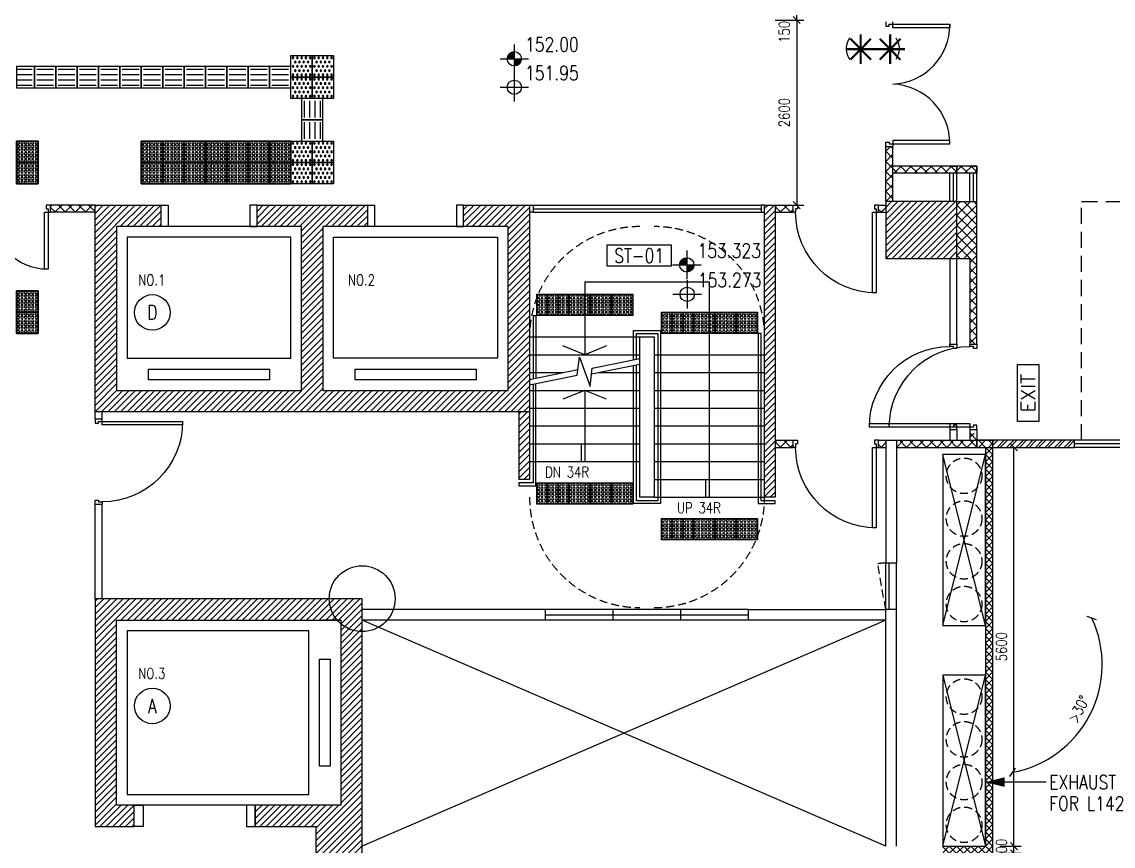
# Model space of a CAD drawing. Header units: millimetres. Extents: x -68474 to 336725, y -113450 to 40976.
# Drawn here: x 297498 to 312818, y -27425 to -15850 of the extents above; entities that cross this region are included whole.
import ezdxf
from ezdxf.enums import TextEntityAlignment as Align
from ezdxf.xclip import XClip

# ---------------------------------------------------------------- set-up
doc = ezdxf.new("R2010")
doc.units = ezdxf.units.MM
doc.header["$LTSCALE"] = 900
doc.header["$XCLIPFRAME"] = 2
doc.linetypes.add('CYT_152$0$HIDDEN', pattern=[0.375, 0.25, -0.125])
doc.linetypes.add('CYT_152$0$HIDDEN2', pattern=[0.1875, 0.125, -0.0625])
for name, color, linetype in [('CYT_152$0$HATCH', 8, 'Continuous'), ('CYT_152$0$RLP031', 1, 'Continuous'), ('CYT_152$0$RLP032_S', 2, 'Continuous'), ('CYT_152$0$RLP043_N20', 3, 'Continuous'), ('CYT_152$0$RLP043_T15', 1, 'Continuous'), ('CYT_152$0$RLP064_C240', 240, 'Continuous'), ('CYT_152$0$RLP064_C240FS', 240, 'Continuous'), ('CYT_152$0$RLP064_C97', 97, 'Continuous'), ('CYT_152$0$RLP223', 4, 'Continuous'), ('CYT_152$0$RLP223_H', 8, 'Continuous'), ('CYT_152$0$RLP240', 1, 'Continuous'), ('CYT_152$0$RLP280', 6, 'Continuous'), ('CYT_152$0$RLP314', 9, 'Continuous'), ('CYT_152$0$RLP315', 1, 'Continuous'), ('CYT_152$0$RLP340', 9, 'Continuous'), ('CYT_152$0$RLP390_C3', 3, 'Continuous'), ('CYT_152$0$RLP430_TAC', 8, 'Continuous'), ('CYT_152$0$RLP580', 1, 'Continuous'), ('CYT_152$0$RLP661', 1, 'Continuous'), ('CYT_152$0$RLP740', 1, 'Continuous'), ('CYT_152$0$WALL', 1, 'Continuous')]:
    doc.layers.add(name, color=color, linetype=linetype)
doc.styles.add('CYT_152$0$RLP-SIMPLEX', font='SIMPLEX.shx', dxfattribs={"width": 0.8})
doc.dimstyles.new('CYT_152$0$RLP-SIMPLEX_D100', dxfattribs={"dimscale": 100, "dimtxt": 1.5, "dimasz": 1, "dimexe": 1, "dimexo": 1, "dimgap": 1, "dimtad": 1, "dimdec": 1, "dimdsep": 46, "dimtxsty": 'CYT_152$0$RLP-SIMPLEX', "dimblk": 'CYT_152$0$_Oblique', "dimcen": 1, "dimclrd": 1, "dimclre": 1, "dimclrt": 3, "dimadec": 1, "dimazin": 2, "dimtfac": 1, "dimtdec": 1, "dimtix": 1, "dimtmove": 2, "dimatfit": 1, "dimldrblk": 'CYT_152$0$_Oblique', "dimfxl": 1, "dimtolj": 1, "dimtzin": 0, "dimarcsym": 0})
pattern_1 = [(45, (271025, -42775), (-70.71068, 70.71068), []), (135, (271025, -42775), (-70.71068, -70.71068), [])]
pattern_2 = [(45, (309775, -21825), (-70.711, 70.711), []), (135, (309775, -21825), (-70.711, -70.711), [])]
pattern_3 = [(45, (310625, -21675), (-70.7107, 70.7107), []), (135, (310625, -21675), (-70.7107, -70.7107), [])]
pattern_4 = [(45, (271025, -42725), (-67.35192, 67.35192), []), (45, (271069.9, -42725), (-67.35192, 67.35192), [])]
pattern_5 = [(45, (271025, -46075), (-70.71068, 70.71068), []), (135, (271025, -46075), (-70.71068, -70.71068), [])]

# ---------------------------------------------------------------- blocks, each defined once
blk = doc.blocks.new('CYT_152$0$LEV')
for p, q in [((0, 2), (0, -2)), ((-2, 0), (2, 0))]:
    blk.add_line(p, q)
blk.add_circle((0, 0), 1)
blk = doc.blocks.new('CYT_152$0$S-LEV')
blk.add_blockref('CYT_152$0$LEV', (0, 0))
at = {"style": 'CYT_152$0$RLP-SIMPLEX', "width": 0.8}
blk.add_attdef('SFL', (1.5, 1), '', height=2, dxfattribs=at)
blk = doc.blocks.new('CYT_152$0$LEV1')
for p, q in [((0, 2), (0, -2)), ((-2, 0), (2, 0)), ((-1, 0.05), (0, 0.05)), ((-0.99, 0.15), (0, 0.15)), ((-0.97, 0.25), (0, 0.25)), ((1, -0.05), (0, -0.05)), ((0.99, -0.15), (0, -0.15)), ((0.97, -0.25), (0, -0.25)), ((0.94, -0.35), (0, -0.35)), ((0.9, -0.45), (0, -0.45)), ((0.84, -0.55), (0, -0.55)), ((0.76, -0.65), (0, -0.65)), ((0.67, -0.75), (0, -0.75)), ((0.53, -0.85), (0, -0.85)), ((0.33, -0.95), (0, -0.95))]:
    blk.add_line(p, q)
blk.add_circle((0, 0), 1)
blk = doc.blocks.new('CYT_152$0$F-LEV')
for p, q in [((-0.94, 0.35), (0, 0.35)), ((-0.9, 0.45), (0, 0.45)), ((-0.84, 0.55), (0, 0.55)), ((-0.76, 0.65), (0, 0.65)), ((-0.67, 0.75), (0, 0.75)), ((-0.53, 0.85), (0, 0.85)), ((-0.33, 0.95), (0, 0.95))]:
    blk.add_line(p, q)
blk.add_blockref('CYT_152$0$LEV1', (0, 0))
at = {"style": 'CYT_152$0$RLP-SIMPLEX', "width": 0.8}
blk.add_attdef('FFL', (1.5, 1), '', height=2, dxfattribs=at)
blk = doc.blocks.new('CYT_152$0$Ed1080L')
blk.add_lwpolyline([(-85, 100), (-35, 100), (-35, 1230), (-85, 1230)], close=True)
for points in [[(-1200, 0), (-1140, 0), (-1140, 50), (-1165, 50), (-1165, 100), (-1200, 100)], [(0, 0), (-60, 0), (-60, 50), (-35, 50), (-35, 100), (0, 100)]]:
    blk.add_lwpolyline(points)
blk.add_arc((-35, 100), 1130, 90, 180)
blk = doc.blocks.new('CYT_152$0$A$C488A4833')
at = {"layer": 'CYT_152$0$RLP223'}
for p, q in [((1180, 1300), (1280, 1300)), ((1280, 1300), (1280, 1200)), ((1280, 1200), (1280, 1300)), ((1280, 1200), (380, 1200)), ((1180, 0), (1180, -1200)), ((1280, -1200), (1280, 0)), ((1180, -1200), (1280, -1200)), ((1180, -2400), (1180, -2550)), ((1180, -2400), (1280, -2400)), ((1280, -2400), (1280, -2550))]:
    blk.add_line(p, q, dxfattribs=at)
at = {"layer": 'CYT_152$0$RLP315'}
for p, q in [((1180, 800), (1180, 1200)), ((1230, 800), (1230, 1200)), ((1280, 800), (1280, 1200))]:
    blk.add_line(p, q, dxfattribs=at)
at = {"layer": 'CYT_152$0$RLP315', "xscale": -1, "rotation": 90}
blk.add_blockref('CYT_152$0$Ed1080L', (1280, -2400), dxfattribs=at)
blk = doc.blocks.new('CYT_152$0$_Oblique')
at = {"color": 0, "linetype": 'ByBlock', "lineweight": -2}
blk.add_line((-0.5, -0.5), (0.5, 0.5), dxfattribs=at)
blk = doc.blocks.new('*D314')
at = {"layer": 'CYT_152$0$RLP031', "color": 1, "lineweight": -2, "transparency": 16777216}
for p, q in [((308075, -15825), (308475, -15825)), ((308375, -15825), (308375, -18425)), ((308075, -18425), (308475, -18425))]:
    blk.add_line(p, q, dxfattribs=at)
at = {"layer": 'CYT_152$0$RLP031', "color": 1, "lineweight": -2, "transparency": 16777216, "xscale": 100, "yscale": 100, "zscale": 100}
for p, rotation in [((308375, -15825), 90), ((308375, -18425), 270)]:
    blk.add_blockref('CYT_152$0$_Oblique', p, dxfattribs=dict(at, rotation=rotation))
at = {"layer": 'CYT_152$0$RLP031', "color": 3, "transparency": 16777216, "insert": (308200, -17125), "char_height": 150, "attachment_point": 5, "rotation": 90, "style": 'CYT_152$0$RLP-SIMPLEX'}
blk.add_mtext('\\A1;2600', dxfattribs=at)
blk = doc.blocks.new('*D315')
at = {"layer": 'CYT_152$0$RLP031', "color": 1, "lineweight": -2, "transparency": 16777216}
for p, q in [((308375, -15675), (308375, -15575)), ((308075, -15675), (308475, -15675)), ((308375, -15825), (308375, -15675)), ((308075, -15825), (308475, -15825)), ((308375, -15825), (308375, -15925))]:
    blk.add_line(p, q, dxfattribs=at)
at = {"layer": 'CYT_152$0$RLP031', "color": 1, "lineweight": -2, "transparency": 16777216, "xscale": 100, "yscale": 100, "zscale": 100}
for p, rotation in [((308375, -15675), 270), ((308375, -15825), 90)]:
    blk.add_blockref('CYT_152$0$_Oblique', p, dxfattribs=dict(at, rotation=rotation))
at = {"layer": 'CYT_152$0$RLP031', "color": 3, "transparency": 16777216, "insert": (308200, -15991), "char_height": 150, "attachment_point": 5, "rotation": 90, "style": 'CYT_152$0$RLP-SIMPLEX'}
blk.add_mtext('\\A1;150', dxfattribs=at)
blk = doc.blocks.new('*D323')
at = {"layer": 'CYT_152$0$RLP031', "color": 1, "lineweight": -2, "transparency": 16777216}
for p, q in [((311425, -27425), (311425, -27325)), ((311225, -27425), (311525, -27425)), ((311225, -27525), (311525, -27525)), ((311425, -27525), (311425, -27425)), ((311425, -27525), (311425, -27625))]:
    blk.add_line(p, q, dxfattribs=at)
at = {"layer": 'CYT_152$0$RLP031', "color": 1, "lineweight": -2, "transparency": 16777216, "xscale": 100, "yscale": 100, "zscale": 100}
for p, rotation in [((311425, -27425), 270), ((311425, -27525), 90)]:
    blk.add_blockref('CYT_152$0$_Oblique', p, dxfattribs=dict(at, rotation=rotation))
at = {"layer": 'CYT_152$0$RLP031', "color": 3, "transparency": 16777216, "insert": (311250, -27475), "char_height": 150, "attachment_point": 5, "rotation": 90, "style": 'CYT_152$0$RLP-SIMPLEX'}
blk.add_mtext('\\A1;100', dxfattribs=at)
blk = doc.blocks.new('*D324')
at = {"layer": 'CYT_152$0$RLP031', "color": 1, "lineweight": -2, "transparency": 16777216}
for p, q in [((311225, -21825), (311525, -21825)), ((311425, -27425), (311425, -21825)), ((311225, -27425), (311525, -27425))]:
    blk.add_line(p, q, dxfattribs=at)
at = {"layer": 'CYT_152$0$RLP031', "color": 1, "lineweight": -2, "transparency": 16777216, "xscale": 100, "yscale": 100, "zscale": 100}
for p, rotation in [((311425, -21825), 90), ((311425, -27425), 270)]:
    blk.add_blockref('CYT_152$0$_Oblique', p, dxfattribs=dict(at, rotation=rotation))
at = {"layer": 'CYT_152$0$RLP031', "color": 3, "transparency": 16777216, "insert": (311250, -24625), "char_height": 150, "attachment_point": 5, "rotation": 90, "style": 'CYT_152$0$RLP-SIMPLEX'}
blk.add_mtext('\\A1;5600', dxfattribs=at)
blk = doc.blocks.new('*D336')
at = {"layer": 'CYT_152$0$RLP031', "color": 1, "lineweight": -2, "transparency": 16777216}
blk.add_arc((311125, -24875), 1538, 280.3443, 25.0307, dxfattribs=at)
at = {"layer": 'CYT_152$0$RLP031', "color": 1, "lineweight": -2, "transparency": 16777216, "xscale": 100, "yscale": 100, "zscale": 100}
for p, rotation in [((312519, -24224), 115.0307169844259), ((311401, -26388), 190.3443265666833)]:
    blk.add_blockref('CYT_152$0$_Oblique', p, dxfattribs=dict(at, rotation=rotation))
at = {"layer": 'CYT_152$0$RLP031', "color": 3, "transparency": 16777216, "insert": (312336, -25501), "char_height": 150, "attachment_point": 5, "rotation": 62.6875, "style": 'CYT_152$0$RLP-SIMPLEX'}
blk.add_mtext('\\A1;>30%%D', dxfattribs=at)
blk = doc.blocks.new('CYT_152$0$Exit')
blk.add_lwpolyline([(0, 0), (0, 300), (800, 300), (800, 0)], close=True)
at = {"style": 'CYT_152$0$RLP-SIMPLEX'}
blk.add_text('EXIT', height=200, dxfattribs=at).set_placement((400, 49), align=Align.CENTER)
blk = doc.blocks.new('CYT_152$0$A$C0DFC732B')
at = {"layer": 'CYT_152$0$RLP580', "rotation": 90}
blk.add_blockref('CYT_152$0$Exit', (475, 262), dxfattribs=at)
blk = doc.blocks.new('CYT_152$0$A$C15714936')
at = {"layer": 'CYT_152$0$RLP043_N20', "const_width": 30}
for points in [[(-145, 147), (145, -147)], [(145, 147), (-145, -147)], [(0, 207), (0, -207)], [(268, 147), (558, -147)], [(558, 147), (268, -147)], [(413, 207), (413, -207)], [(-207, 0), (207, 0)], [(207, 0), (620, 0)]]:
    blk.add_lwpolyline(points, dxfattribs=at)
at = {"layer": 'CYT_152$0$RLP043_N20', "style": 'CYT_152$0$RLP-SIMPLEX', "width": 0.8}
blk.add_text('(     )', height=200, dxfattribs=at).set_placement((-230, -78))
blk = doc.blocks.new('CYT_152$0$TAC')
blk.add_lwpolyline([(0, 0), (300, 0), (300, 300), (0, 300)], close=True)
for centre in [(25, 275), (25, 225), (25, 175), (75, 275), (75, 225), (75, 175), (125, 275), (125, 225), (125, 175), (175, 275), (175, 225), (175, 175), (225, 275), (225, 225), (225, 175), (275, 275), (275, 225), (275, 175), (25, 125), (25, 75), (25, 25), (75, 125), (75, 75), (75, 25), (125, 125), (125, 75), (125, 25), (175, 125), (175, 75), (175, 25), (225, 125), (225, 75), (225, 25), (275, 125), (275, 75), (275, 25)]:
    blk.add_circle(centre, 17.5)
blk = doc.blocks.new('CYT_152$0$ST-ARR')
at = {"color": 4}
blk.add_lwpolyline([(-306, -125), (0, 0), (306, -125)], dxfattribs=at)
blk = doc.blocks.new('CYT_152$0$ED1550D')
for points in [[(85, 100), (35, 100), (35, 900), (85, 900)], [(1585, 100), (1635, 100), (1635, 900), (1585, 900)]]:
    blk.add_lwpolyline(points, close=True)
for points in [[(0, 0), (60, 0), (60, 50), (35, 50), (35, 100), (0, 100)], [(1670, 0), (1610, 0), (1610, 50), (1635, 50), (1635, 100), (1670, 100)]]:
    blk.add_lwpolyline(points)
for centre, start, end in [((35, 100), 0, 90), ((1635, 100), 90, 180)]:
    blk.add_arc(centre, 800, start, end)
blk = doc.blocks.new('CYT_152$0$ST-MARK')
at = {"color": 2}
blk.add_lwpolyline([(-5.5, -1.5), (-5.5, 1.5), (3.5, 1.5), (3.5, -1.5)], close=True, dxfattribs=at)
at = {"style": 'CYT_152$0$RLP-SIMPLEX', "width": 0.8}
blk.add_attdef('STAIR_NO', text='', height=2, dxfattribs=at).set_placement((-1, 0), align=Align.MIDDLE)
blk = doc.blocks.new('CYT_152$0$W_DRMARK')
blk.add_circle((0, 0), 2.5)
at = {"style": 'CYT_152$0$RLP-SIMPLEX', "width": 0.8}
blk.add_attdef('DOOR_NO', text='', height=2, dxfattribs=at).set_placement((0, 0), align=Align.MIDDLE)
blk = doc.blocks.new('CYT_152$0$ED1750D')
for points in [[(-100, 875), (-100, 815), (-50, 815), (-50, 840), (0, 840), (0, 875)], [(-100, -875), (-100, -815), (-50, -815), (-50, -840), (0, -840), (0, -875)]]:
    blk.add_lwpolyline(points)
for points in [[(0, 790), (0, 840), (800, 840), (800, 790)], [(0, -790), (0, -840), (800, -840), (800, -790)]]:
    blk.add_lwpolyline(points, close=True)
for centre, start, end in [((-35, 834), 272.4007, 0.3937), ((-35, -834), 359.6063, 87.5993)]:
    blk.add_arc(centre, 835, start, end)
blk = doc.blocks.new('CYT_152$0$A$C45297365')
at = {"layer": 'CYT_152$0$RLP430_TAC', "extrusion": (0, 0, -1), "zscale": -1, "rotation": 180}
for p in [(2400, 0), (2100, 0), (1800, 0), (1500, 0), (1200, 0), (900, 0), (600, 0), (300, 0)]:
    blk.add_blockref('CYT_152$0$TAC', p, dxfattribs=at)
blk = doc.blocks.new('CYT_152$0$t2')
blk.add_lwpolyline([(0, 0), (300, 0), (300, 300), (0, 300)], close=True)
for centre, radius in [((30, 270), 11.5), ((30, 150), 11.5), ((30, 270), 6), ((30, 150), 6), ((60, 210), 11.5), ((60, 210), 6), ((90, 270), 11.5), ((90, 150), 11.5), ((90, 270), 6), ((90, 150), 6), ((120, 210), 11.5), ((120, 210), 6), ((150, 270), 11.5), ((150, 150), 11.5), ((150, 270), 6), ((150, 150), 6), ((180, 210), 11.5), ((180, 210), 6), ((210, 270), 11.5), ((210, 150), 11.5), ((210, 270), 6), ((210, 150), 6), ((240, 210), 11.5), ((240, 210), 6), ((270, 270), 11.5), ((270, 150), 11.5), ((270, 270), 6), ((270, 150), 6), ((30, 30), 11.5), ((30, 30), 6), ((60, 90), 11.5), ((60, 90), 6), ((90, 30), 11.5), ((90, 30), 6), ((120, 90), 11.5), ((120, 90), 6), ((150, 30), 11.5), ((150, 30), 6), ((180, 90), 11.5), ((180, 90), 6), ((210, 30), 11.5), ((210, 30), 6), ((240, 90), 11.5), ((240, 90), 6), ((270, 30), 11.5), ((270, 30), 6)]:
    blk.add_circle(centre, radius)
blk = doc.blocks.new('CYT_152$0$t1')
for p, q in [((32.5, 262.5), (267.5, 262.5)), ((32.5, 187.5), (267.5, 187.5)), ((32.5, 112.5), (267.5, 112.5)), ((32.5, 37.5), (267.5, 37.5))]:
    blk.add_line(p, q)
blk.add_lwpolyline([(0, 0), (300, 0), (300, 300), (0, 300)], close=True)
blk = doc.blocks.new('CYT_152$0$A$C32095D4E')
at = {"layer": 'CYT_152$0$RLP430_TAC'}
for p in [(0, 0), (300, 0), (600, 0), (900, 0), (1200, 0), (1500, 0), (1800, 0), (2100, 0), (2400, 0), (2700, 0), (3000, 0), (3300, 0), (3600, 0), (3900, 0), (4200, 0), (4500, 0), (4800, 0), (5100, 0), (5400, 0), (5700, 0)]:
    blk.add_blockref('CYT_152$0$t1', p, dxfattribs=at)
blk = doc.blocks.new('CYT_152$0$A$C21B25473')
at = {"layer": 'CYT_152$0$RLP430_TAC', "xscale": -1}
for p in [(150, 2100), (450, 2100), (150, 1800), (450, 1800), (150, 900), (450, 900), (150, 600), (450, 600)]:
    blk.add_blockref('CYT_152$0$t2', p, dxfattribs=at)
at = {"layer": 'CYT_152$0$RLP430_TAC'}
ref = blk.add_blockref('CYT_152$0$A$C32095D4E', (-6150, 1950), dxfattribs=at)
XClip(ref).set_block_clipping_path([(2150.0000000001, 0), (6000, 300)])
at = {"layer": 'CYT_152$0$RLP430_TAC', "rotation": 270}
for p in [(0, 1800), (0, 1500)]:
    blk.add_blockref('CYT_152$0$t1', p, dxfattribs=at)
at = {"layer": 'CYT_152$0$RLP430_TAC'}
ref = blk.add_blockref('CYT_152$0$A$C45297365', (-3700, -900), dxfattribs=dict(at, rotation=270))
XClip(ref).set_block_clipping_path([(-2100, -300), (-1500, 0)])
ref = blk.add_blockref('CYT_152$0$A$C45297365', (-150, 1200), dxfattribs=at)
XClip(ref).set_block_clipping_path([(-2100, -300), (0, 0)])
ref = blk.add_blockref('CYT_152$0$A$C45297365', (-150, 900), dxfattribs=at)
XClip(ref).set_block_clipping_path([(-2100, -300), (0, 0)])
ref = blk.add_blockref('CYT_152$0$A$C45297365', (-3700, -3000), dxfattribs=dict(at, rotation=270))
XClip(ref).set_block_clipping_path([(-2100, -300), (-1500, 0)])
blk = doc.blocks.new('CYT_152')
at = {"layer": 'CYT_152$0$HATCH'}
h = blk.add_hatch(dxfattribs=at)
h.set_pattern_fill('ANSI31', color=256, scale=20, style=0)
h.set_pattern_definition([(45, (309625, -19175), (-44.9013, 44.9013), [])])
h.paths.add_polyline_path([(309625, -19175), (310625, -19175), (310625, -18375), (309625, -18375)])
h = blk.add_hatch(dxfattribs=at)
h.set_pattern_fill('ANSI31', color=256, scale=20, style=0)
h.set_pattern_definition([(45, (298525, -21325), (-44.9013, 44.9013), [])])
h.paths.add_polyline_path([(298525, -21325), (298525, -18425), (299450, -18425), (299450, -18725), (298825, -18725), (298825, -21025), (301425, -21025), (301425, -18725), (300800, -18725), (300800, -18425), (302350, -18425), (302350, -18725), (301725, -18725), (301725, -21025), (304325, -21025), (304325, -18725), (303700, -18725), (303700, -18425), (304625, -18425), (304625, -21325)])
h = blk.add_hatch(dxfattribs=at)
h.set_pattern_fill('ANSI31', color=256, scale=20, style=0)
h.set_pattern_definition([(45, (307925, -22335), (-44.9013, 44.9013), [])])
h.paths.add_polyline_path([(307925, -18425), (308075, -18425), (308075, -22525), (307925, -22525)])
h = blk.add_hatch(dxfattribs=at)
h.set_pattern_fill('ANSI31', color=256, scale=20, style=0)
h.set_pattern_definition([(45, (271025, -42775), (-44.90128, 44.90128), [])])
h.paths.add_polyline_path([(304475, -22275), (304625, -22275), (304625, -21325), (304475, -21325)])
h = blk.add_hatch(dxfattribs=at)
h.set_pattern_fill('ANSI31', color=256, scale=20, style=0)
h.set_pattern_definition([(45, (271025, -42775), (-44.90128, 44.90128), [])])
h.paths.add_polyline_path([(301725, -27775), (302275, -27775), (302275, -23950), (298525, -23950), (298525, -27150), (299075, -27150), (299075, -26850), (298825, -26850), (298825, -24250), (301975, -24250), (301975, -26850), (300775, -26850), (300775, -27150), (301625, -27150), (301625, -27775)])
at = {"layer": 'CYT_152$0$RLP223_H'}
h = blk.add_hatch(dxfattribs=at)
h.set_pattern_fill('_USER', color=256, scale=100, angle=45, style=0, double=1, pattern_type=0)
h.set_pattern_definition([(45, (309625, -18375), (-70.711, 70.711), []), (135, (309625, -18375), (-70.711, -70.711), [])])
h.paths.add_polyline_path([(309725, -17600), (309625, -17600), (309625, -18375), (309725, -18375), (309725, -17975), (310905, -17975), (310905, -17875), (309725, -17875)])
h = blk.add_hatch(dxfattribs=at)
h.set_pattern_fill('_USER', color=256, scale=100, angle=45, style=0, double=1, pattern_type=0)
h.set_pattern_definition(pattern_3)
h.paths.add_polyline_path([(310905, -18375), (310625, -18375), (310625, -18775), (310905, -18775)])
h = blk.add_hatch(dxfattribs=at)
h.set_pattern_fill('_USER', color=256, scale=100, angle=45, style=0, double=1, pattern_type=0)
h.set_pattern_definition(pattern_1)
h.paths.add_polyline_path([(297900, -18425), (297900, -18525), (298525, -18525), (298525, -18425)])
h = blk.add_hatch(dxfattribs=at)
h.set_pattern_fill('_USER', color=256, scale=100, angle=45, style=0, double=1, pattern_type=0)
h.set_pattern_definition(pattern_1)
h.paths.add_polyline_path([(308325, -18425), (308075, -18425), (308075, -18525), (308325, -18525)])
h = blk.add_hatch(dxfattribs=at)
h.set_pattern_fill('_USER', color=256, scale=100, angle=45, style=0, double=1, pattern_type=0)
h.set_pattern_definition(pattern_1)
h.paths.add_polyline_path([(309625, -18425), (309525, -18425), (309525, -18525), (309625, -18525)])
h = blk.add_hatch(dxfattribs=at)
h.set_pattern_fill('_USER', color=256, scale=100, angle=45, style=0, double=1, pattern_type=0)
h.set_pattern_definition(pattern_3)
h.paths.add_polyline_path([(310905, -18775), (310625, -18775), (310625, -19175), (310805, -19175), (310805, -20375), (310905, -20375)])
h = blk.add_hatch(dxfattribs=at)
h.set_pattern_fill('_USER', color=256, scale=100, angle=45, style=0, double=1, pattern_type=0)
h.set_pattern_definition(pattern_5)
h.paths.add_polyline_path([(308325, -21725), (308075, -21725), (308075, -21825), (308325, -21825)])
h = blk.add_hatch(dxfattribs=at)
h.set_pattern_fill('_USER', color=256, scale=100, angle=45, style=0, double=1, pattern_type=0)
h.set_pattern_definition(pattern_5)
h.paths.add_polyline_path([(309625, -21725), (309525, -21725), (309525, -21825), (309625, -21825)])
h = blk.add_hatch(dxfattribs=at)
h.set_pattern_fill('_USER', color=256, scale=100, angle=45, style=0, double=1, pattern_type=0)
h.set_pattern_definition(pattern_2)
h.paths.add_polyline_path([(310025, -21725), (309775, -21725), (309775, -21825), (310025, -21825)])
h = blk.add_hatch(dxfattribs=at)
h.set_pattern_fill('_USER', color=256, scale=100, angle=45, style=0, double=1, pattern_type=0)
h.set_pattern_definition(pattern_2)
h.paths.add_polyline_path([(310905, -21725), (310025, -21725), (310025, -21825), (310905, -21825)])
h = blk.add_hatch(dxfattribs=at)
h.set_pattern_fill('_USER', color=256, scale=100, angle=45, style=0, double=1, pattern_type=0)
h.set_pattern_definition([(45, (310625, -21725), (-70.71, 70.71), []), (135, (310625, -21725), (-70.71, -70.71), [])])
h.paths.add_polyline_path([(310905, -21625), (310805, -21625), (310805, -21725), (310905, -21725)])
h = blk.add_hatch(dxfattribs=at)
h.set_pattern_fill('_USER', color=256, scale=100, angle=45, style=0, double=1, pattern_type=0)
h.set_pattern_definition(pattern_1)
h.paths.add_polyline_path([(310905, -21725), (310905, -21825), (311125, -21825), (311125, -21725)])
h = blk.add_hatch(dxfattribs=at)
h.set_pattern_fill('ANSI32', color=256, scale=10, style=0)
h.set_pattern_definition(pattern_4)
h.paths.add_polyline_path([(312275, -21825), (312275, -21725), (311125, -21725), (311125, -21825)])
h = blk.add_hatch(dxfattribs=at)
h.set_pattern_fill('ANSI32', color=256, scale=10, style=0)
h.set_pattern_definition(pattern_4)
h.paths.add_polyline_path([(312275, -21825), (312275, -21725), (311125, -21725), (311125, -21825)])
h = blk.add_hatch(dxfattribs=at)
h.set_pattern_fill('_USER', color=256, scale=72, angle=45, style=0, double=1, pattern_type=0)
h.set_pattern_definition([(45, (311025, -21825), (-50.9117, 50.9117), []), (135, (311025, -21825), (-50.9117, -50.9117), [])])
h.paths.add_polyline_path([(311025, -21825), (311025, -27425), (310425, -27425), (310425, -27525), (311025, -27525), (311025, -29925), (309725, -29925), (309725, -30025), (311125, -30025), (311125, -21825)])
at = {"layer": 'CYT_152$0$RLP043_N20'}
blk.add_line((311875, -26525), (311025, -26525), dxfattribs=at)
blk.add_lwpolyline([(311025, -26525, 0, 135, 0), (311295, -26525, 135, 135, 0)], format="xyseb", dxfattribs=at)
at = {"layer": 'CYT_152$0$RLP064_C97'}
for points in [[(299200, -27150), (299075, -27150), (299075, -26850), (299200, -26850)], [(300650, -27150), (300775, -27150), (300775, -26850), (300650, -26850)]]:
    blk.add_lwpolyline(points, close=True, dxfattribs=at)
at = {"layer": 'CYT_152$0$RLP223'}
for p, q in [((309625, -18375), (309625, -17600)), ((309625, -17600), (309725, -17600)), ((309725, -18375), (309725, -17600)), ((310905, -17875), (309725, -17875)), ((310805, -17875), (310905, -17875)), ((310905, -17875), (310905, -17975)), ((310905, -17975), (310905, -17875)), ((310905, -17975), (309725, -17975)), ((310625, -18375), (310905, -18375)), ((310905, -20375), (310905, -18375)), ((297900, -18525), (297900, -18425)), ((298525, -18425), (297900, -18425)), ((298525, -18525), (297900, -18525)), ((308325, -18525), (308325, -18425)), ((309525, -18525), (309525, -18425)), ((310625, -19175), (310805, -19175)), ((310805, -19175), (310805, -20375)), ((310805, -20375), (310905, -20375)), ((298525, -21425), (298525, -21325)), ((298525, -21425), (298625, -21425)), ((298625, -21425), (298625, -21325)), ((310805, -21575), (310805, -21725)), ((310805, -21575), (310905, -21575)), ((310905, -21575), (310905, -21825)), ((308325, -21825), (308325, -21725)), ((309525, -21825), (309525, -21725)), ((309625, -21725), (310905, -21725)), ((309625, -21725), (309625, -23450)), ((309775, -21725), (311129.77, -21725)), ((309775, -21725), (309775, -23450)), ((310905, -21825), (310905, -21725)), ((312275, -21725), (310905, -21725)), ((311125, -21725), (311125, -21825)), ((311125, -21725), (311125, -21825)), ((312275, -21825), (312275, -21725)), ((309775, -21825), (310905, -21825)), ((310905, -21825), (311125, -21825)), ((311125, -21825), (312275, -21825)), ((298525, -23950), (298525, -22625)), ((298525, -22625), (298625, -22625)), ((298625, -23950), (298625, -22625)), ((309775, -23450), (309625, -23450)), ((304850, -24100), (302275, -24100)), ((304850, -24250), (304850, -24100)), ((307700, -24250), (307700, -24100)), ((309775, -24100), (309625, -24100)), ((309625, -27425), (309625, -24100)), ((309775, -27425), (309775, -24100)), ((301975, -24250), (301725, -24250)), ((301975, -24250), (301725, -24250)), ((304850, -24250), (302275, -24250)), ((309625, -24250), (307700, -24250))]:
    blk.add_line(p, q, dxfattribs=at)
at = {"layer": 'CYT_152$0$RLP223', "color": 8, "linetype": 'CYT_152$0$HIDDEN'}
blk.add_lwpolyline([(312375, -18375), (315525, -18375), (315525, -19175), (316000, -19175), (316000, -21725), (312375, -21725), (312375, -18375)], close=True, dxfattribs=at)
at = {"layer": 'CYT_152$0$RLP223'}
for points in [[(299450, -18425), (299550, -18425), (299550, -18725), (299450, -18725)], [(300800, -18425), (300700, -18425), (300700, -18725), (300800, -18725)], [(302350, -18425), (302450, -18425), (302450, -18725), (302350, -18725)], [(303700, -18425), (303600, -18425), (303600, -18725), (303700, -18725)], [(304625, -18425), (304675, -18425), (304675, -18525), (304625, -18525)], [(307925, -18425), (307875, -18425), (307875, -18525), (307925, -18525)], [(308075, -18425), (308325, -18425)], [(308075, -18525), (308325, -18525)], [(309525, -18425), (309625, -18425)], [(309525, -18525), (309625, -18525)], [(308075, -21725), (308325, -21725)], [(309525, -21725), (309625, -21725)], [(308075, -21825), (308325, -21825)], [(309525, -21825), (309625, -21825)], [(311125, -21825), (311125, -30025), (309725, -30025)], [(311025, -21825), (311025, -27425)], [(307700, -24100), (309625, -24100)], [(299075, -26850), (299200, -26850), (299200, -27150), (299075, -27150)], [(300775, -26850), (300650, -26850), (300650, -27150), (300775, -27150)], [(310425, -27425), (311025, -27425)]]:
    blk.add_lwpolyline(points, dxfattribs=at)
blk.add_lwpolyline([(306175, -22525), (306175, -20275), (306375, -20275), (306375, -22525)], close=True, dxfattribs=at)
at = {"layer": 'CYT_152$0$RLP223_H'}
for points in [[(309625, -27425), (302275, -24250)], [(309625, -24250), (302275, -27425)]]:
    blk.add_lwpolyline(points, dxfattribs=at)
at = {"layer": 'CYT_152$0$RLP240'}
for p, q in [((305400, -19500), (305400, -20525)), ((305400, -19500), (307150, -19500)), ((307150, -22525), (307150, -19500)), ((304625, -20275), (306175, -20275)), ((304625, -20525), (306175, -20525)), ((306375, -20525), (307925, -20525)), ((305495.43, -20793.9), (306175, -20654.89)), ((304625, -20870.11), (305304.57, -20731.1)), ((304625, -20775), (305089.96, -20775)), ((305587.81, -20775), (306175, -20775)), ((306375, -20775), (307925, -20775)), ((304625, -21025), (306175, -21025)), ((305400, -21025), (305400, -22025)), ((306375, -21025), (307925, -21025)), ((304625, -21275), (306175, -21275)), ((306375, -21275), (307925, -21275)), ((304625, -21525), (306175, -21525)), ((306375, -21525), (307925, -21525)), ((304625, -21775), (306175, -21775)), ((306375, -21775), (307925, -21775)), ((304625, -22025), (306175, -22025)), ((306375, -22025), (307925, -22025)), ((306375, -22275), (307925, -22275)), ((306375, -22525), (307925, -22525))]:
    blk.add_line(p, q, dxfattribs=at)
at = {"layer": 'CYT_152$0$RLP240', "color": 4}
for p, q in [((305350, -21775), (305350, -22025)), ((307100, -22525), (307100, -22275))]:
    blk.add_line(p, q, dxfattribs=at)
at = {"layer": 'CYT_152$0$RLP240'}
blk.add_lwpolyline([(304625, -20946.66), (305294.88, -20809.64), (305326.09, -20556.73), (305473.91, -20968.27), (305505.12, -20715.36), (306175, -20578.34)], dxfattribs=at)
at = {"layer": 'CYT_152$0$RLP240', "linetype": 'CYT_152$0$HIDDEN2'}
for centre, start, end in [((306175, -20275), 90, 180), ((306375, -20275), 0, 90), ((306175, -22525), 180, 270), ((306375, -22525), 270, 0)]:
    blk.add_arc(centre, 1550, start, end, dxfattribs=at)
at = {"layer": 'CYT_152$0$RLP280'}
for points in [[(309625, -19175), (310625, -19175), (310625, -18375), (309625, -18375)], [(307925, -18425), (308075, -18425), (308075, -22525), (307925, -22525)], [(301725, -27775), (302275, -27775), (302275, -23950), (298525, -23950), (298525, -27150), (299075, -27150), (299075, -26850), (298825, -26850), (298825, -24250), (301975, -24250), (301975, -26850), (300775, -26850), (300775, -27150), (301625, -27150), (301625, -27775)]]:
    blk.add_lwpolyline(points, close=True, dxfattribs=at)
for points in [[(298525, -21325), (298525, -18425), (299450, -18425), (299450, -18725), (298825, -18725), (298825, -21025), (301425, -21025), (301425, -18725), (300800, -18725), (300800, -18425), (302350, -18425), (302350, -18725), (301725, -18725), (301725, -21025), (304325, -21025), (304325, -18725), (303700, -18725), (303700, -18425), (304625, -18425), (304625, -21325), (298525, -21325)], [(304475, -21325), (304475, -22275)], [(304625, -21315), (304625, -22275)], [(304625, -22275), (304475, -22275)]]:
    blk.add_lwpolyline(points, dxfattribs=at)
at = {"layer": 'CYT_152$0$RLP314'}
for p, q in [((304675, -18425), (307875, -18425)), ((304675, -18475), (307875, -18475)), ((304675, -18525), (307875, -18525)), ((307700, -24100), (304850, -24100)), ((304850, -24175), (307700, -24175)), ((307700, -24250), (304850, -24250))]:
    blk.add_line(p, q, dxfattribs=at)
for points in [[(313775, -21725), (312275, -21725)], [(313775, -21775), (312275, -21775)], [(313775, -21825), (312275, -21825)], [(305800, -24250), (305800, -24100)], [(306750, -24250), (306750, -24100)]]:
    blk.add_lwpolyline(points, dxfattribs=at)
at = {"layer": 'CYT_152$0$RLP315'}
for p, q in [((310805, -18375), (310805, -17975)), ((310855, -18375), (310855, -17975)), ((310905, -18375), (310905, -17975))]:
    blk.add_line(p, q, dxfattribs=at)
at = {"layer": 'CYT_152$0$RLP340'}
for p, q in [((304675, -19975), (304675, -20859.88)), ((304675, -19975), (304715, -19975)), ((304715, -19975), (304715, -20851.7))]:
    blk.add_line(p, q, dxfattribs=at)
for points in [[(306085, -20596.75), (306085, -20185), (306465, -20185), (306465, -22615), (306085, -22615), (306085, -20673.3)], [(306125, -20588.57), (306125, -20225), (306425, -20225), (306425, -22575), (306125, -22575), (306125, -20665.12)], [(308075, -22575), (307875, -22575), (307875, -20225), (307835, -20225), (307835, -22615), (308075, -22615), (308075, -22575)], [(304675, -20936.43), (304675, -22325), (304475, -22325), (304475, -22365), (304715, -22365), (304715, -20928.25)]]:
    blk.add_lwpolyline(points, dxfattribs=at)
at = {"layer": 'CYT_152$0$RLP390_C3'}
for points in [[(311025, -21925), (310425, -21925), (310425, -24325), (311025, -24325)], [(311025, -25025), (310425, -25025), (310425, -27425), (311025, -27425)]]:
    blk.add_lwpolyline(points, close=True, dxfattribs=at)
at = {"layer": 'CYT_152$0$RLP661'}
for p, q in [((300800, -18725), (299450, -18725)), ((303725, -18725), (302350, -18725)), ((299175, -24250), (300575, -24250))]:
    blk.add_line(p, q, dxfattribs=at)
for points in [[(298975, -20575), (301275, -20575), (301275, -18875), (298975, -18875)], [(301875, -18875), (304175, -18875), (304175, -20575), (301875, -20575)], [(300975, -20725), (300975, -20875), (299275, -20875), (299275, -20725)], [(303875, -20725), (303875, -20875), (302175, -20875), (302175, -20725)], [(298975, -26700), (301525, -26700), (301525, -24400), (298975, -24400)], [(301675, -24800), (301825, -24800), (301825, -26300), (301675, -26300)]]:
    blk.add_lwpolyline(points, close=True, dxfattribs=at)
for points in [[(310425, -24325), (311025, -21925)], [(311025, -24325), (310425, -21925)], [(310425, -25025), (311025, -27425)], [(310425, -27425), (311025, -25025)], [(300775, -26850), (299075, -26850)]]:
    blk.add_lwpolyline(points, dxfattribs=at)
at = {"layer": 'CYT_152$0$RLP661', "linetype": 'CYT_152$0$HIDDEN2'}
for centre in [(310725, -22225), (310725, -22825), (310725, -23425), (310725, -24025), (310725, -25325), (310725, -25925), (310725, -26525), (310725, -27125)]:
    blk.add_circle(centre, 250, dxfattribs=at)
at = {"layer": 'CYT_152$0$RLP740', "linetype": 'CYT_152$0$HIDDEN2'}
blk.add_line((309625, -24100), (309512.13, -23459.87), dxfattribs=at)
at = {"layer": 'CYT_152$0$RLP740'}
for p, q in [((309625, -24100), (309625, -23450)), ((309675, -24100), (309675, -23450)), ((309775, -24100), (309775, -23450))]:
    blk.add_line(p, q, dxfattribs=at)
at = {"layer": 'CYT_152$0$RLP740', "linetype": 'CYT_152$0$HIDDEN2'}
blk.add_arc((309625, -24100), 650, 90, 100, dxfattribs=at)
at = {"layer": 'CYT_152$0$WALL'}
blk.add_circle((302275, -23950), 462.46, dxfattribs=at)
at = {"layer": 'CYT_152$0$RLP032_S', "xscale": 100, "yscale": 100, "zscale": 100}
for p, values in [((304411.14, -16368.89), {'FFL': '152.00'}), ((306831.92, -19262.94), {'FFL': '153.323'})]:
    blk.add_blockref('CYT_152$0$F-LEV', p, dxfattribs=at).add_auto_attribs(values)
at = {"layer": 'CYT_152$0$RLP032_S', "xscale": 100, "yscale": 100}
for p, values in [((304411.14, -16768.89), {'SFL': '151.95'}), ((306836.96, -19676.37), {'SFL': '153.273'})]:
    blk.add_blockref('CYT_152$0$S-LEV', p, dxfattribs=at).add_auto_attribs(values)
at = {"layer": 'CYT_152$0$RLP064_C240'}
for name, p in [('CYT_152$0$A$C21B25473', (301425, -18725)), ('CYT_152$0$A$C0DFC732B', (311298.33, -21725))]:
    blk.add_blockref(name, p, dxfattribs=at)
at = {"layer": 'CYT_152$0$RLP064_C240FS'}
blk.add_blockref('CYT_152$0$A$C15714936', (309273.42, -16234.56), dxfattribs=at)
at = {"layer": 'CYT_152$0$RLP223'}
blk.add_blockref('CYT_152$0$A$C488A4833', (309345, -19175), dxfattribs=at)
at = {"layer": 'CYT_152$0$RLP240', "xscale": 100, "yscale": 100, "zscale": 100}
blk.add_blockref('CYT_152$0$ST-MARK', (306263.82, -19132.21), dxfattribs=at).add_auto_attribs({'STAIR_NO': 'ST-01'})
at = {"layer": 'CYT_152$0$RLP240', "rotation": 180}
blk.add_blockref('CYT_152$0$ST-ARR', (305400, -20525), dxfattribs=at)
at = {"layer": 'CYT_152$0$RLP240', "extrusion": (0, 0, -1), "zscale": -1}
blk.add_blockref('CYT_152$0$ST-ARR', (-305400, -21025), dxfattribs=at)
at = {"layer": 'CYT_152$0$RLP315'}
blk.add_blockref('CYT_152$0$ED1750D', (309725, -16725), dxfattribs=at)
at = {"layer": 'CYT_152$0$RLP315', "xscale": -1}
for name, p, rotation in [('CYT_152$0$ED1550D', (296230, -18425), 180), ('CYT_152$0$Ed1080L', (309525, -18425), 180), ('CYT_152$0$Ed1080L', (310905, -21575), 90), ('CYT_152$0$Ed1080L', (298525, -21425), 270), ('CYT_152$0$Ed1080L', (309525, -21725), 180)]:
    blk.add_blockref(name, p, dxfattribs=dict(at, rotation=rotation))
at = {"layer": 'CYT_152$0$RLP430_TAC', "extrusion": (0, 0, -1), "zscale": -1, "rotation": 180}
for p in [(-304725, -19675), (-304875, -19675), (-305175, -19675), (-305475, -19675), (-305775, -19675), (-306475, -19925), (-306625, -19925), (-306925, -19925), (-307225, -19925), (-307525, -19925), (-304725, -22325), (-304875, -22325), (-305175, -22325), (-305475, -22325), (-305775, -22325), (-306475, -22825), (-306625, -22825), (-306925, -22825), (-307225, -22825), (-307525, -22825)]:
    blk.add_blockref('CYT_152$0$TAC', p, dxfattribs=at)
at = {"layer": 'CYT_152$0$RLP661', "extrusion": (0, 0, -1)}
ref = blk.add_blockref('CYT_152$0$W_DRMARK', (-299329.35, -19930.68), dxfattribs=dict(at, xscale=-100, yscale=100, zscale=-1))
ref.add_attrib('DOOR_NO', 'D', dxfattribs={"layer": '0', "height": 200, "rotation": 180, "style": 'CYT_152$0$RLP-SIMPLEX', "text_generation_flag": 6, "width": 0.8}).set_placement((299329.35, -19930.68), align=Align.MIDDLE)
ref = blk.add_blockref('CYT_152$0$W_DRMARK', (-299329.35, -25455.68), dxfattribs=dict(at, xscale=-100, yscale=100, zscale=-1))
ref.add_attrib('DOOR_NO', 'A', dxfattribs={"layer": '0', "height": 200, "rotation": 180, "style": 'CYT_152$0$RLP-SIMPLEX', "text_generation_flag": 6, "width": 0.8}).set_placement((299329.35, -25455.68), align=Align.MIDDLE)
at = {"layer": 'CYT_152$0$RLP043_N20', "style": 'CYT_152$0$RLP-SIMPLEX', "width": 0.8}
for s, p in [('EXHAUST AIR DUCT', (311920.1, -26625.74)), ('FOR L142', (311920.1, -26925.74))]:
    blk.add_text(s, height=200, dxfattribs=at).set_placement(p)
at = {"layer": 'CYT_152$0$RLP043_T15', "style": 'CYT_152$0$RLP-SIMPLEX', "width": 0.8}
for s, p in [('NO.1', (299132.67, -19550.18)), ('NO.2', (302075.99, -19550.18)), ('NO.3', (299132.67, -25075.18))]:
    blk.add_text(s, height=150, dxfattribs=at).set_placement(p)
at = {"layer": 'CYT_152$0$RLP240', "style": 'CYT_152$0$RLP-SIMPLEX', "text_generation_flag": 6, "width": 0.8}
for s, p in [('DN 34R', (304844.07, -22246.53)), ('UP 34R', (306693.02, -22749.44))]:
    blk.add_text(s, height=150, rotation=180, dxfattribs=at).set_placement(p)
at = {"layer": 'CYT_152$0$RLP031'}
dim = blk.add_linear_dim(base=(308375, -15675), p1=(307975, -15825), p2=(307975, -15675), angle=90, dimstyle='CYT_152$0$RLP-SIMPLEX_D100', dxfattribs=at)
dim.commit()
dim.dimension.update_dxf_attribs({"geometry": '*D315', "text_midpoint": (308200, -15991.39), "dimtype": 128})
for base, p1, p2, angle, picture, middle in [((308375, -18425), (307975, -15825), (307975, -18425), 270, '*D314', (308200, -17125)), ((311425, -21825), (311125, -27425), (311125, -21825), 90, '*D324', (311250, -24625)), ((311425, -27425), (311125, -27525), (311125, -27425), 90, '*D323', (311250, -27475))]:
    dim = blk.add_linear_dim(base=base, p1=p1, p2=p2, angle=angle, dimstyle='CYT_152$0$RLP-SIMPLEX_D100', dxfattribs=at)
    dim.commit()
    dim.dimension.update_dxf_attribs({"geometry": picture, "text_midpoint": middle})
dim = blk.add_angular_dim_2l(base=(312217.25, -25958.19), line1=((311125, -24875.05), (313523.7, -23754.95)), line2=((311125, -24875.05), (313123.7, -35825)), text='>30%%D', dimstyle='CYT_152$0$RLP-SIMPLEX_D100', dxfattribs=at)
dim.commit()
dim.dimension.update_dxf_attribs({"geometry": '*D336', "text_midpoint": (312336.27, -25500.56)})

msp = doc.modelspace()

# ---------------------------------------------------------------- block references
msp.add_blockref('CYT_152', (0, 0))

doc.saveas('drawing.dxf')
